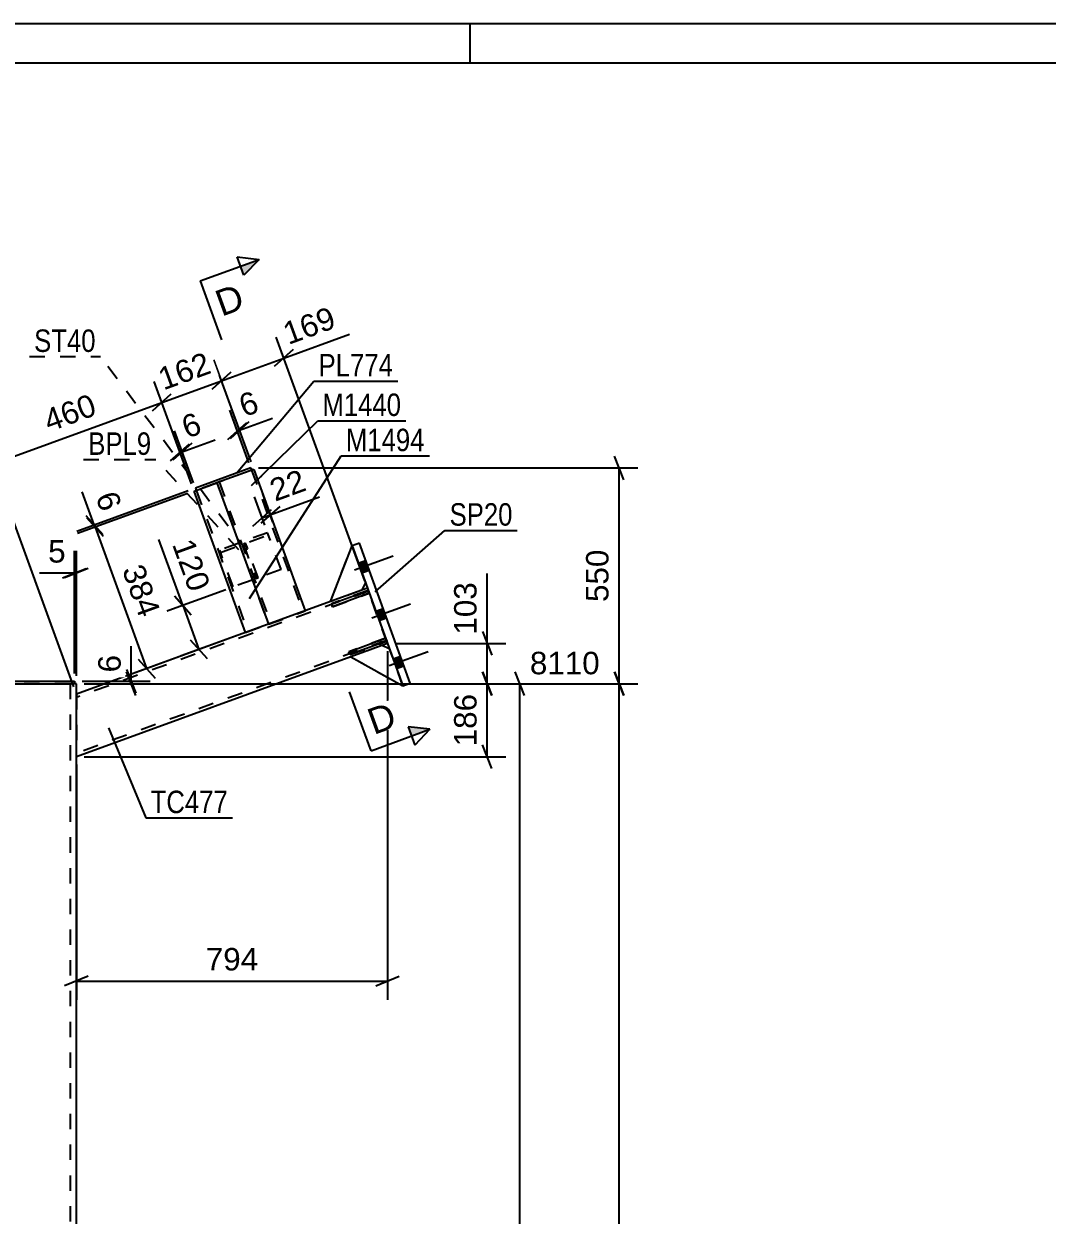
# Model space of a CAD drawing. Header units: millimetres. Extents: x -358 to 483, y -215 to 379.
# Drawn here: x 5.8 to 136.4, y 227 to 379 of the extents above; entities that cross this region are included whole.
import ezdxf

# ---------------------------------------------------------------- set-up
doc = ezdxf.new("R2010")
doc.units = ezdxf.units.MM
doc.linetypes.add('DXK_LINE_DOT2', pattern=[3.9198, 1.9599, -1.9599])
doc.styles.add('Arial', font='ARIAL.TTF', dxfattribs={"height": 0.2})
doc.styles.add('Arial Narrow', font='ARIALN.TTF', dxfattribs={"height": 0.2})

# ---------------------------------------------------------------- blocks, each defined once
blk = doc.blocks.new('Unknown-284934251-1133')
at = {"color": 5, "linetype": 'Continuous'}
for p, q in [((482.75, 378.96), (-358.25, 378.96)), ((62.75, 373.96), (62.75, 378.96)), ((477.75, 373.96), (-353.25, 373.96))]:
    blk.add_line(p, q, dxfattribs=at)
blk = doc.blocks.new('Part-284934251-1429 - 1225')
at = {"color": 2, "linetype": 'Continuous'}
for p, q in [((34.76, 322.31), (27.7, 319.74)), ((34.76, 322.31), (34.86, 322.03)), ((27.7, 319.74), (27.81, 319.46)), ((30.53, 320.45), (30.44, 320.42))]:
    blk.add_line(p, q, dxfattribs=at)
at = {"color": 7, "linetype": 'DXK_LINE_DOT2'}
for p, q in [((34.86, 322.03), (30.53, 320.45)), ((30.44, 320.42), (27.81, 319.46))]:
    blk.add_line(p, q, dxfattribs=at)
blk = doc.blocks.new('Bolt-284934251-1455 - 1225')
at = {"linetype": 'Continuous'}
for points in [[(48.48, 310.17), (48.92, 308.95), (49.86, 309.29), (49.42, 310.51)], [(48.48, 310.17), (48.92, 308.95), (49.86, 309.29), (49.42, 310.51)], [(48.48, 310.17), (48.92, 308.95), (49.86, 309.29), (49.42, 310.51)], [(50.7, 304.06), (51.15, 302.84), (52.09, 303.18), (51.64, 304.4)], [(50.7, 304.06), (51.15, 302.84), (52.09, 303.18), (51.64, 304.4)], [(52.93, 297.95), (53.37, 296.73), (54.31, 297.07), (53.87, 298.3)], [(52.93, 297.95), (53.37, 296.73), (54.31, 297.07), (53.87, 298.3)], [(52.93, 297.95), (53.37, 296.73), (54.31, 297.07), (53.87, 298.3)]]:
    blk.add_hatch(color=1, dxfattribs=at).paths.add_polyline_path(points)
at = {"color": 1, "linetype": 'Continuous'}
for p, q in [((48, 309.3), (52.93, 311.1)), ((48, 309.3), (52.93, 311.1)), ((48, 309.3), (52.93, 311.1)), ((48.48, 310.17), (49.42, 310.51)), ((48.48, 310.17), (49.42, 310.51)), ((48.48, 310.17), (49.42, 310.51)), ((48.92, 308.95), (49.86, 309.29)), ((48.92, 308.95), (49.86, 309.29)), ((48.92, 308.95), (49.86, 309.29)), ((50.22, 303.19), (55.15, 304.99)), ((50.22, 303.19), (55.15, 304.99)), ((50.7, 304.06), (51.64, 304.4)), ((50.7, 304.06), (51.64, 304.4)), ((51.15, 302.84), (52.09, 303.18)), ((51.15, 302.84), (52.09, 303.18)), ((52.44, 297.09), (57.38, 298.88)), ((52.44, 297.09), (57.38, 298.88)), ((52.44, 297.09), (57.38, 298.88)), ((52.93, 297.95), (53.87, 298.3)), ((52.93, 297.95), (53.87, 298.3)), ((52.93, 297.95), (53.87, 298.3)), ((53.37, 296.73), (54.31, 297.07)), ((53.37, 296.73), (54.31, 297.07)), ((53.37, 296.73), (54.31, 297.07))]:
    blk.add_line(p, q, dxfattribs=at)
blk = doc.blocks.new('Part-284934251-1409 - 1225')
at = {"color": 2, "linetype": 'Continuous'}
for p, q in [((27.52, 319.36), (30.44, 320.42)), ((34.09, 301.31), (27.52, 319.36)), ((30.44, 320.42), (37.01, 302.38))]:
    blk.add_line(p, q, dxfattribs=at)
at = {"color": 7, "linetype": 'DXK_LINE_DOT2'}
for p, q in [((27.81, 319.46), (34.38, 301.41)), ((34.09, 301.31), (37.01, 302.37)), ((34.09, 301.31), (34.09, 301.31)), ((34.09, 301.31), (34.09, 301.31)), ((37.01, 302.37), (37.01, 302.38)), ((37.01, 302.37), (37.01, 302.38)), ((37.01, 302.38), (37.01, 302.37))]:
    blk.add_line(p, q, dxfattribs=at)
blk = doc.blocks.new('Part-284934251-1349 - 1225')
at = {"color": 2, "linetype": 'Continuous'}
for p, q in [((-12.25, 294.79), (-12.25, 295.09)), ((-12.25, 295.09), (12.25, 295.09)), ((12.25, 295.09), (12.25, 294.79)), ((-11.7, 294.79), (-12.25, 294.79)), ((12.25, 294.79), (11.7, 294.79))]:
    blk.add_line(p, q, dxfattribs=at)
at = {"color": 7, "linetype": 'DXK_LINE_DOT2'}
blk.add_line((11.7, 294.79), (-11.7, 294.79), dxfattribs=at)
blk = doc.blocks.new('Part-284934251-1299 - 1225')
at = {"color": 7, "linetype": 'DXK_LINE_DOT2'}
for p, q in [((49.78, 306.6), (12.5, 293.03)), ((48.94, 306.72), (44.94, 305.26)), ((52.21, 299.93), (49.64, 306.97)), ((52.07, 300.3), (12.5, 285.9)), ((51.5, 299.67), (47.51, 298.22)), ((12.5, 293.46), (12.5, 285.47))]:
    blk.add_line(p, q, dxfattribs=at)
at = {"color": 2, "linetype": 'Continuous'}
for p, q in [((49.64, 306.97), (48.94, 306.72)), ((44.94, 305.26), (12.5, 293.46)), ((52.21, 299.93), (51.5, 299.67)), ((47.51, 298.22), (12.5, 285.47))]:
    blk.add_line(p, q, dxfattribs=at)
blk = doc.blocks.new('Part-284934251-1319 - 1225')
at = {"color": 2, "linetype": 'Continuous'}
for p, q in [((48.62, 312.72), (47.68, 312.38)), ((47.68, 312.38), (54.17, 294.52)), ((55.11, 294.87), (48.62, 312.72)), ((54.17, 294.52), (55.11, 294.87))]:
    blk.add_line(p, q, dxfattribs=at)
blk = doc.blocks.new('Part-284934251-1389 - 1225')
at = {"color": 2, "linetype": 'Continuous'}
for q in [(30.53, 320.45), (41.71, 304.09)]:
    blk.add_line((35.14, 322.13), q, dxfattribs=at)
at = {"color": 7, "linetype": 'DXK_LINE_DOT2'}
for p, q in [((34.86, 322.03), (41.43, 303.98)), ((30.53, 320.45), (30.44, 320.42)), ((30.44, 320.42), (37.01, 302.37)), ((30.72, 320.52), (30.75, 320.53)), ((30.72, 320.52), (37.29, 302.48)), ((37.01, 302.37), (41.71, 304.08)), ((41.71, 304.08), (41.71, 304.09)), ((41.71, 304.09), (41.71, 304.08))]:
    blk.add_line(p, q, dxfattribs=at)
blk = doc.blocks.new('Part-284934251-1484 - 1225')
at = {"color": 2, "linetype": 'Continuous'}
for p, q in [((44.94, 305.26), (47.68, 312.38)), ((49.39, 307.68), (48.94, 306.72)), ((48.94, 306.72), (44.94, 305.26))]:
    blk.add_line(p, q, dxfattribs=at)
at = {"color": 7, "linetype": 'DXK_LINE_DOT2'}
blk.add_line((47.68, 312.38), (49.39, 307.68), dxfattribs=at)
blk = doc.blocks.new('Part-284934251-1485 - 1225')
at = {"color": 7, "linetype": 'DXK_LINE_DOT2'}
for p, q in [((44.94, 305.26), (47.68, 312.38)), ((47.68, 312.38), (49.39, 307.68)), ((49.39, 307.68), (48.94, 306.72)), ((48.94, 306.72), (44.94, 305.26))]:
    blk.add_line(p, q, dxfattribs=at)
blk = doc.blocks.new('Part-284934251-1486 - 1225')
at = {"color": 2, "linetype": 'Continuous'}
for p, q in [((51.5, 299.67), (47.51, 298.22)), ((52.46, 299.22), (51.5, 299.67)), ((47.51, 298.22), (54.18, 294.52))]:
    blk.add_line(p, q, dxfattribs=at)
at = {"color": 7, "linetype": 'DXK_LINE_DOT2'}
blk.add_line((54.18, 294.52), (52.46, 299.22), dxfattribs=at)
blk = doc.blocks.new('Part-284934251-1487 - 1225')
at = {"color": 7, "linetype": 'DXK_LINE_DOT2'}
for p, q in [((51.5, 299.67), (47.51, 298.22)), ((52.46, 299.22), (51.5, 299.67)), ((47.51, 298.22), (54.18, 294.52)), ((54.18, 294.52), (52.46, 299.22))]:
    blk.add_line(p, q, dxfattribs=at)
blk = doc.blocks.new('Part-284934251-1488 - 1225')
at = {"color": 2, "linetype": 'Continuous'}
for p, q in [((45.05, 304.98), (49.75, 306.69)), ((49.88, 306.32), (45.18, 304.61)), ((49.75, 306.69), (49.88, 306.32)), ((45.18, 304.61), (45.05, 304.98))]:
    blk.add_line(p, q, dxfattribs=at)
at = {"color": 7, "linetype": 'DXK_LINE_DOT2'}
blk.add_line((49.18, 306.06), (49.04, 306.44), dxfattribs=at)
blk = doc.blocks.new('Part-284934251-1489 - 1225')
at = {"color": 2, "linetype": 'Continuous'}
for p, q in [((47.27, 298.87), (51.97, 300.58)), ((52.11, 300.21), (47.41, 298.5)), ((51.97, 300.58), (52.11, 300.21)), ((47.41, 298.5), (47.27, 298.87))]:
    blk.add_line(p, q, dxfattribs=at)
at = {"color": 7, "linetype": 'DXK_LINE_DOT2'}
blk.add_line((51.4, 299.95), (51.26, 300.33), dxfattribs=at)
blk = doc.blocks.new('Part-284934251-1490 - 1225')
at = {"color": 7, "linetype": 'DXK_LINE_DOT2'}
for p, q in [((49.75, 306.69), (45.05, 304.98)), ((45.18, 304.61), (49.88, 306.32)), ((49.04, 306.44), (49.18, 306.06)), ((49.88, 306.32), (49.75, 306.69)), ((45.05, 304.98), (45.18, 304.61))]:
    blk.add_line(p, q, dxfattribs=at)
blk = doc.blocks.new('Part-284934251-1491 - 1225')
at = {"color": 7, "linetype": 'DXK_LINE_DOT2'}
for p, q in [((51.97, 300.58), (47.27, 298.87)), ((47.41, 298.5), (52.11, 300.21)), ((51.26, 300.33), (51.4, 299.95)), ((52.11, 300.21), (51.97, 300.58)), ((47.27, 298.87), (47.41, 298.5))]:
    blk.add_line(p, q, dxfattribs=at)
blk = doc.blocks.new('Part-284934251-1506 - 1225')
at = {"color": 2, "linetype": 'Continuous'}
for p, q in [((-10.9, 294.79), (11.7, 294.79)), ((12.5, 294.79), (12.25, 294.79)), ((12.5, 62), (12.5, 294.79))]:
    blk.add_line(p, q, dxfattribs=at)
at = {"color": 7, "linetype": 'DXK_LINE_DOT2'}
for p, q in [((12.25, 294.79), (10.9, 294.79)), ((11.7, 294.79), (11.7, 62))]:
    blk.add_line(p, q, dxfattribs=at)
blk = doc.blocks.new('Part-284934251-1511 - 1225')
at = {"color": 7, "linetype": 'DXK_LINE_DOT2'}
for p, q in [((34.1, 312.71), (33.82, 312.6)), ((33.82, 312.6), (35.42, 308.19)), ((34.07, 311.9), (34.35, 312)), ((35.71, 308.29), (34.1, 312.71)), ((35.42, 308.19), (35.71, 308.29))]:
    blk.add_line(p, q, dxfattribs=at)
blk = doc.blocks.new('Part-284934251-1526 - 1225')
at = {"color": 7, "linetype": 'DXK_LINE_DOT2'}
for p, q in [((36.91, 314.05), (30.8, 311.82)), ((30.9, 311.54), (37.01, 313.77)), ((38.62, 309.35), (36.91, 314.05)), ((32.51, 307.13), (30.8, 311.82)), ((38.62, 309.35), (32.51, 307.13))]:
    blk.add_line(p, q, dxfattribs=at)
blk = doc.blocks.new('StraightDimension-284934251-1712 - 1225')
at = {"color": 7, "linetype": 'Continuous'}
for p, q in [((12.25, 296.09), (12.25, 311.74)), ((12.5, 295.79), (12.5, 311.74)), ((10.75, 308.29), (13.75, 309.49)), ((14, 309.49), (11, 308.29)), ((12.25, 308.89), (12.5, 308.89))]:
    blk.add_line(p, q, dxfattribs=at)
at = {"color": 0}
blk.add_wipeout([(11.73, 309.64), (11.73, 313.84), (8.3, 313.84), (8.3, 309.64)], dxfattribs=at)
at = {"color": 7, "linetype": 'Continuous'}
blk.add_line((12.25, 308.89), (7.78, 308.89), dxfattribs=at)
blk.add_line((12.25, 308.89), (7.78, 308.89), dxfattribs=at)
at = {"color": 3, "style": 'Arial'}
blk.add_text('5', height=2.87, dxfattribs=at).set_placement((8.9, 310.24))
blk = doc.blocks.new('StraightDimension-284934251-1639 - 1225')
at = {"color": 7, "linetype": 'Continuous'}
for p, q in [((31.57, 306.78), (23.83, 303.97)), ((25.01, 305.99), (27.16, 303.58)), ((26.09, 304.79), (28.14, 299.15)), ((33.15, 300.97), (25.88, 298.33)), ((29.22, 297.94), (27.06, 300.35))]:
    blk.add_line(p, q, dxfattribs=at)
at = {"color": 0}
blk.add_wipeout([(26.61, 305.54), (30.56, 306.97), (27.87, 314.37), (23.92, 312.93)], dxfattribs=at)
at = {"color": 7, "linetype": 'Continuous'}
blk.add_line((26.09, 304.79), (23.03, 313.17), dxfattribs=at)
blk.add_line((26.09, 304.79), (23.03, 313.17), dxfattribs=at)
at = {"color": 3, "style": 'Arial'}
blk.add_text('120', height=2.865, rotation=-69.9983, dxfattribs=at).set_placement((24.69, 312.58))
blk = doc.blocks.new('StraightDimension-284934251-1590 - 1225')
at = {"color": 7, "linetype": 'Continuous'}
for p, q in [((18.91, 296.59), (20.11, 293.59)), ((13.25, 295.09), (21.91, 295.09)), ((20.11, 293.29), (18.91, 296.29)), ((19.51, 294.79), (19.51, 295.09)), ((13.5, 294.79), (21.91, 294.79))]:
    blk.add_line(p, q, dxfattribs=at)
at = {"color": 0}
blk.add_wipeout([(18.76, 299.04), (14.56, 299.04), (14.56, 295.62), (18.76, 295.62)], dxfattribs=at)
at = {"color": 7, "linetype": 'Continuous'}
blk.add_line((19.51, 295.09), (19.51, 299.57), dxfattribs=at)
blk.add_line((19.51, 295.09), (19.51, 299.57), dxfattribs=at)
at = {"color": 3, "style": 'Arial'}
blk.add_text('6', height=2.87, rotation=90.0002, dxfattribs=at).set_placement((18.16, 296.22))
blk = doc.blocks.new('StraightDimension-284934251-1631 - 1225')
at = {"color": 7, "linetype": 'Continuous'}
for p, q in [((36.56, 314.99), (35.24, 318.63)), ((37.59, 315.4), (36.28, 319.01)), ((35.01, 314.88), (37.42, 317.03)), ((38.45, 317.41), (36.05, 315.26)), ((36.21, 315.96), (37.25, 316.33))]:
    blk.add_line(p, q, dxfattribs=at)
at = {"color": 0}
blk.add_wipeout([(42.79, 319.15), (41.36, 323.1), (36.05, 321.17), (37.49, 317.22)], dxfattribs=at)
at = {"color": 7, "linetype": 'Continuous'}
blk.add_line((37.25, 316.33), (43.54, 318.63), dxfattribs=at)
blk.add_line((37.25, 316.33), (43.54, 318.63), dxfattribs=at)
at = {"color": 3, "style": 'Arial'}
blk.add_text('22', height=2.865, rotation=20.002, dxfattribs=at).set_placement((37.85, 317.99))
blk = doc.blocks.new('StraightDimension-284934251-1677 - 1225')
at = {"color": 7, "linetype": 'Continuous'}
for p, q in [((26.58, 319.02), (12.64, 313.94)), ((15.97, 313.56), (13.82, 315.96)), ((14.89, 314.76), (21.46, 296.71)), ((33.15, 300.97), (19.21, 295.89)), ((20.38, 297.92), (22.54, 295.51))]:
    blk.add_line(p, q, dxfattribs=at)
at = {"color": 0}
blk.add_wipeout([(20.23, 302.29), (24.17, 303.73), (21.48, 311.13), (17.54, 309.69)], dxfattribs=at)
at = {"color": 3, "style": 'Arial'}
blk.add_text('384', height=2.865, rotation=-69.9983, dxfattribs=at).set_placement((18.3, 309.33))
blk = doc.blocks.new('StraightDimension-284934251-1687 - 1225')
at = {"color": 7, "linetype": 'Continuous'}
for p, q in [((26.76, 319.4), (12.54, 314.22)), ((26.58, 319.02), (12.64, 313.94)), ((13.71, 316.25), (15.87, 313.84)), ((15.97, 313.56), (13.82, 315.96)), ((14.79, 315.04), (14.89, 314.76))]:
    blk.add_line(p, q, dxfattribs=at)
at = {"color": 0}
blk.add_wipeout([(15.32, 315.79), (19.26, 317.23), (18.09, 320.45), (14.14, 319.01)], dxfattribs=at)
at = {"color": 7, "linetype": 'Continuous'}
blk.add_line((14.79, 315.04), (13.26, 319.25), dxfattribs=at)
blk.add_line((14.79, 315.04), (13.26, 319.25), dxfattribs=at)
at = {"color": 3, "style": 'Arial'}
blk.add_text('6', height=2.87, rotation=-69.9983, dxfattribs=at).set_placement((14.91, 318.65))
blk = doc.blocks.new('StraightDimension-284934251-1699 - 1225')
at = {"color": 7, "linetype": 'Continuous'}
for p, q in [((27.18, 320.3), (24.76, 326.95)), ((27.46, 320.4), (25.04, 327.05)), ((24.53, 323.2), (26.94, 325.35)), ((27.22, 325.45), (24.81, 323.3)), ((25.74, 324.27), (26.02, 324.38))]:
    blk.add_line(p, q, dxfattribs=at)
at = {"color": 0}
blk.add_wipeout([(29.47, 326.43), (28.03, 330.38), (24.82, 329.21), (26.25, 325.26)], dxfattribs=at)
at = {"color": 7, "linetype": 'Continuous'}
blk.add_line((26.02, 324.38), (30.22, 325.91), dxfattribs=at)
blk.add_line((26.02, 324.38), (30.22, 325.91), dxfattribs=at)
at = {"color": 3, "style": 'Arial'}
blk.add_text('6', height=2.87, rotation=20.002, dxfattribs=at).set_placement((26.61, 326.03))
blk = doc.blocks.new('StraightDimension-284934251-1719 - 1225')
at = {"color": 7, "linetype": 'Continuous'}
for p, q in [((69.68, 293.29), (68.48, 296.29)), ((13.5, 294.79), (79.27, 294.79)), ((69.08, 124.33), (69.08, 294.79))]:
    blk.add_line(p, q, dxfattribs=at)
at = {"color": 0, "linetype": 'Continuous'}
blk.add_wipeout([(79.87, 295.39), (79.87, 299.59), (69.78, 299.59), (69.78, 295.39)], dxfattribs=at)
at = {"color": 3, "linetype": 'Continuous', "style": 'Arial'}
blk.add_text('8110', height=2.865, dxfattribs=at).set_placement((70.38, 295.99))
blk = doc.blocks.new('StraightDimension-284934251-16102 - 1225')
at = {"color": 7, "linetype": 'Continuous'}
for p, q in [((82.36, 320.81), (81.16, 323.81)), ((35.76, 322.31), (84.16, 322.31)), ((81.76, 294.79), (81.76, 322.31)), ((81.16, 296.29), (82.36, 293.29)), ((13.5, 294.79), (84.16, 294.79))]:
    blk.add_line(p, q, dxfattribs=at)
at = {"color": 0}
blk.add_wipeout([(81.01, 312.49), (76.81, 312.49), (76.81, 304.61), (81.01, 304.61)], dxfattribs=at)
at = {"color": 3, "style": 'Arial'}
blk.add_text('550', height=2.865, rotation=90.0002, dxfattribs=at).set_placement((80.41, 305.21))
blk = doc.blocks.new('StraightDimension-284934251-1753 - 1225')
at = {"color": 7, "linetype": 'Continuous'}
for p, q in [((64.32, 301.43), (65.52, 298.43)), ((53.21, 299.93), (67.32, 299.93)), ((64.92, 294.79), (64.92, 299.93)), ((65.52, 293.29), (64.32, 296.29)), ((13.5, 294.79), (67.32, 294.79))]:
    blk.add_line(p, q, dxfattribs=at)
at = {"color": 0}
blk.add_wipeout([(64.17, 308.32), (59.97, 308.32), (59.97, 300.45), (64.17, 300.45)], dxfattribs=at)
at = {"color": 7, "linetype": 'Continuous'}
blk.add_line((64.92, 299.93), (64.92, 308.85), dxfattribs=at)
blk.add_line((64.92, 299.93), (64.92, 308.85), dxfattribs=at)
at = {"color": 3, "style": 'Arial'}
blk.add_text('103', height=2.865, rotation=90.0002, dxfattribs=at).set_placement((63.57, 301.05))
blk = doc.blocks.new('StraightDimension-284934251-1760 - 1225')
at = {"color": 7, "linetype": 'Continuous'}
for p, q in [((64.32, 296.29), (65.52, 293.29)), ((13.5, 294.79), (67.32, 294.79)), ((64.92, 285.47), (64.92, 294.79)), ((65.52, 283.97), (64.32, 286.97)), ((13.5, 285.47), (67.32, 285.47))]:
    blk.add_line(p, q, dxfattribs=at)
at = {"color": 0}
blk.add_wipeout([(64.17, 294.07), (59.97, 294.07), (59.97, 286.2), (64.17, 286.2)], dxfattribs=at)
at = {"color": 3, "style": 'Arial'}
blk.add_text('186', height=2.865, rotation=90.0002, dxfattribs=at).set_placement((63.57, 286.8))
blk = doc.blocks.new('StraightDimension-284934251-1770 - 1225')
at = {"color": 7, "linetype": 'Continuous'}
for p, q in [((34.8, 323.07), (32.35, 329.8)), ((34.52, 322.97), (32.07, 329.69)), ((31.84, 325.94), (34.25, 328.09)), ((34.53, 328.2), (32.12, 326.04)), ((33.04, 327.02), (33.33, 327.12))]:
    blk.add_line(p, q, dxfattribs=at)
at = {"color": 0}
blk.add_wipeout([(36.78, 329.17), (35.34, 333.12), (32.13, 331.95), (33.56, 328)], dxfattribs=at)
at = {"color": 7, "linetype": 'Continuous'}
blk.add_line((33.33, 327.12), (37.53, 328.65), dxfattribs=at)
blk.add_line((33.33, 327.12), (37.53, 328.65), dxfattribs=at)
at = {"color": 3, "style": 'Arial'}
blk.add_text('6', height=2.87, rotation=20.002, dxfattribs=at).set_placement((33.92, 328.77))
blk = doc.blocks.new('StraightDimension-284934251-1840 - 1225')
at = {"color": 7, "linetype": 'Continuous'}
for p, q in [((27.18, 320.3), (22.43, 333.35)), ((22.2, 329.6), (24.61, 331.75)), ((1.81, 322.81), (23.41, 330.67)), ((12.16, 294.39), (0.84, 325.49)), ((3.02, 323.89), (0.61, 321.74))]:
    blk.add_line(p, q, dxfattribs=at)
at = {"color": 0}
blk.add_wipeout([(16.05, 328.79), (14.62, 332.74), (7.22, 330.05), (8.66, 326.1)], dxfattribs=at)
at = {"color": 3, "style": 'Arial'}
blk.add_text('460', height=2.865, rotation=20.002, dxfattribs=at).set_placement((9.01, 326.87))
blk = doc.blocks.new('StraightDimension-284934251-1858 - 1225')
at = {"color": 7, "linetype": 'Continuous'}
for p, q in [((49.3, 307.91), (37.98, 339.01)), ((40.16, 337.41), (37.75, 335.26)), ((34.8, 323.07), (30.05, 336.12)), ((31.02, 333.44), (38.96, 336.33)), ((29.82, 332.37), (32.23, 334.52))]:
    blk.add_line(p, q, dxfattribs=at)
at = {"color": 0}
blk.add_wipeout([(46.59, 339.91), (45.15, 343.86), (37.76, 341.16), (39.19, 337.22)], dxfattribs=at)
at = {"color": 7, "linetype": 'Continuous'}
blk.add_line((38.96, 336.33), (47.34, 339.38), dxfattribs=at)
blk.add_line((38.96, 336.33), (47.34, 339.38), dxfattribs=at)
at = {"color": 3, "style": 'Arial'}
blk.add_text('169', height=2.865, rotation=20.002, dxfattribs=at).set_placement((39.55, 337.99))
blk = doc.blocks.new('StraightDimension-284934251-1864 - 1225')
at = {"color": 7, "linetype": 'Continuous'}
for p, q in [((34.8, 323.07), (30.05, 336.12)), ((32.23, 334.52), (29.82, 332.37)), ((27.18, 320.3), (22.43, 333.35)), ((23.41, 330.67), (31.02, 333.44)), ((22.2, 329.6), (24.61, 331.75))]:
    blk.add_line(p, q, dxfattribs=at)
at = {"color": 0}
blk.add_wipeout([(30.66, 334.11), (29.22, 338.06), (21.82, 335.36), (23.26, 331.42)], dxfattribs=at)
at = {"color": 3, "style": 'Arial'}
blk.add_text('162', height=2.865, rotation=20.002, dxfattribs=at).set_placement((23.62, 332.19))
blk = doc.blocks.new('StraightDimension-284934251-16103 - 1225')
at = {"color": 7, "linetype": 'Continuous'}
for p, q in [((82.36, 293.29), (81.16, 296.29)), ((13.5, 294.79), (84.16, 294.79)), ((81.76, 0), (81.76, 294.79))]:
    blk.add_line(p, q, dxfattribs=at)
blk = doc.blocks.new('StraightDimension-284934251-16321 - 1225')
at = {"color": 7, "linetype": 'Continuous'}
for p, q in [((52.21, 298.93), (52.21, 254.46)), ((12.5, 284.47), (12.5, 254.46)), ((14, 257.46), (11, 256.26)), ((12.5, 256.86), (52.21, 256.86)), ((50.71, 256.26), (53.71, 257.46))]:
    blk.add_line(p, q, dxfattribs=at)
at = {"color": 0}
blk.add_wipeout([(36.29, 257.61), (36.29, 261.81), (28.42, 261.81), (28.42, 257.61)], dxfattribs=at)
at = {"color": 3, "style": 'Arial'}
blk.add_text('794', height=2.865, dxfattribs=at).set_placement((29.02, 258.21))
blk = doc.blocks.new('Mark-284934251-1295 - 1225')
at = {"color": 0}
blk.add_wipeout([(31.84, 278.28), (31.84, 281.28), (21.98, 281.28), (21.98, 278.28)], dxfattribs=at)
blk.add_wipeout([(31.84, 278.28), (31.84, 281.28), (21.98, 281.28), (21.98, 278.28)], dxfattribs=at)
at = {"color": 30, "linetype": 'Continuous'}
for p, q in [((16.62, 289.15), (21.38, 277.68)), ((21.38, 277.68), (32.44, 277.68))]:
    blk.add_line(p, q, dxfattribs=at)
at = {"color": 3, "style": 'Arial Narrow'}
blk.add_text('TC477', height=2.863, dxfattribs=at).set_placement((21.98, 278.28))
blk = doc.blocks.new('Mark-284934251-1315 - 1225')
at = {"color": 0}
blk.add_wipeout([(68.17, 314.95), (68.17, 317.95), (60.13, 317.95), (60.13, 314.95)], dxfattribs=at)
blk.add_wipeout([(68.17, 314.95), (68.17, 317.95), (60.13, 317.95), (60.13, 314.95)], dxfattribs=at)
at = {"color": 30, "linetype": 'Continuous'}
for p, q in [((50.64, 306.5), (59.53, 314.35)), ((59.53, 314.35), (68.77, 314.35))]:
    blk.add_line(p, q, dxfattribs=at)
at = {"color": 3, "style": 'Arial Narrow'}
blk.add_text('SP20', height=2.863, dxfattribs=at).set_placement((60.13, 314.95))
blk = doc.blocks.new('Mark-284934251-1385 - 1225')
at = {"color": 0}
blk.add_wipeout([(53.95, 328.94), (53.95, 331.94), (43.9, 331.94), (43.9, 328.94)], dxfattribs=at)
blk.add_wipeout([(53.95, 328.94), (53.95, 331.94), (43.9, 331.94), (43.9, 328.94)], dxfattribs=at)
at = {"color": 30, "linetype": 'Continuous'}
for p, q in [((34.86, 320.08), (43.3, 328.34)), ((43.3, 328.34), (54.55, 328.34))]:
    blk.add_line(p, q, dxfattribs=at)
at = {"color": 3, "style": 'Arial Narrow'}
blk.add_text('M1440', height=2.863, dxfattribs=at).set_placement((43.9, 328.94))
blk = doc.blocks.new('Mark-284934251-1405 - 1225')
at = {"color": 0}
blk.add_wipeout([(56.95, 324.45), (56.95, 327.45), (46.9, 327.45), (46.9, 324.45)], dxfattribs=at)
blk.add_wipeout([(56.95, 324.45), (56.95, 327.45), (46.9, 327.45), (46.9, 324.45)], dxfattribs=at)
at = {"color": 30, "linetype": 'Continuous'}
for p, q in [((34.6, 305.64), (46.3, 323.85)), ((46.3, 323.85), (57.55, 323.85))]:
    blk.add_line(p, q, dxfattribs=at)
at = {"color": 3, "style": 'Arial Narrow'}
blk.add_text('M1494', height=2.863, dxfattribs=at).set_placement((46.9, 324.45))
blk = doc.blocks.new('Mark-284934251-1425 - 1225')
at = {"color": 0}
blk.add_wipeout([(52.92, 333.98), (52.92, 336.98), (43.41, 336.98), (43.41, 333.98)], dxfattribs=at)
blk.add_wipeout([(52.92, 333.98), (52.92, 336.98), (43.41, 336.98), (43.41, 333.98)], dxfattribs=at)
at = {"color": 30, "linetype": 'Continuous'}
for p, q in [((32.93, 321.64), (42.81, 333.38)), ((42.81, 333.38), (53.52, 333.38))]:
    blk.add_line(p, q, dxfattribs=at)
at = {"color": 3, "style": 'Arial Narrow'}
blk.add_text('PL774', height=2.863, dxfattribs=at).set_placement((43.41, 333.98))
blk = doc.blocks.new('Mark-284934251-1522 - 1225')
at = {"color": 0}
blk.add_wipeout([(22.06, 323.98), (22.06, 326.98), (14.02, 326.98), (14.02, 323.98)], dxfattribs=at)
blk.add_wipeout([(22.06, 323.98), (22.06, 326.98), (14.02, 326.98), (14.02, 323.98)], dxfattribs=at)
at = {"color": 30, "linetype": 'DXK_LINE_DOT2'}
for p in [(13.42, 323.38), (33.25, 311.87)]:
    blk.add_line(p, (22.66, 323.38), dxfattribs=at)
at = {"color": 3, "style": 'Arial Narrow'}
blk.add_text('BPL9', height=2.863, dxfattribs=at).set_placement((14.02, 323.98))
blk = doc.blocks.new('SectionMark-284934251-2043 - 1225')
at = {"linetype": 'Continuous'}
for points in [[(33.89, 346.89), (33.46, 348.07), (35.81, 348.92)], [(55.28, 288.13), (54.85, 289.3), (57.63, 288.98)]]:
    blk.add_hatch(color=6, dxfattribs=at).paths.add_polyline_path(points)
at = {"color": 6, "linetype": 'Continuous'}
for p, q in [((33.89, 346.89), (33.03, 349.24)), ((33.03, 349.24), (35.81, 348.92)), ((35.81, 348.92), (33.89, 346.89)), ((57.63, 288.98), (54.85, 289.3)), ((54.85, 289.3), (55.71, 286.95)), ((57.63, 288.98), (55.71, 286.95))]:
    blk.add_line(p, q, dxfattribs=at)
at = {"color": 0, "linetype": 'Continuous'}
for points in [[(34.2, 342.75), (33, 346.04), (29.83, 344.88), (31.03, 341.59)], [(53.62, 289.38), (52.42, 292.67), (49.25, 291.52), (50.45, 288.23)]]:
    blk.add_wipeout(points, dxfattribs=at)
at = {"color": 6, "linetype": 'Continuous'}
for p, q in [((28.29, 346.19), (35.81, 348.92)), ((28.29, 346.19), (31.03, 338.67)), ((50.11, 286.24), (47.37, 293.76)), ((50.11, 286.24), (57.63, 288.98))]:
    blk.add_line(p, q, dxfattribs=at)
at = {"color": 3, "linetype": 'Continuous', "style": 'Arial'}
for p in [(31.03, 341.59), (50.45, 288.23)]:
    blk.add_text('D', height=3.34, rotation=20.002, dxfattribs=at).set_placement(p)
blk = doc.blocks.new('Mark-284934251-5330 - 1225')
at = {"color": 0}
blk.add_wipeout([(14.97, 337.11), (14.97, 340.11), (7.11, 340.11), (7.11, 337.11)], dxfattribs=at)
blk.add_wipeout([(14.97, 337.11), (14.97, 340.11), (7.11, 340.11), (7.11, 337.11)], dxfattribs=at)
at = {"color": 30, "linetype": 'DXK_LINE_DOT2'}
for p in [(6.51, 336.51), (34.22, 311.76)]:
    blk.add_line(p, (15.57, 336.51), dxfattribs=at)
at = {"color": 3, "style": 'Arial Narrow'}
blk.add_text('ST40', height=2.863, dxfattribs=at).set_placement((7.11, 337.11))

msp = doc.modelspace()

# ---------------------------------------------------------------- block references
for name in ['Unknown-284934251-1133', 'Part-284934251-1429 - 1225', 'Part-284934251-1389 - 1225', 'Part-284934251-1409 - 1225', 'Part-284934251-1526 - 1225', 'Part-284934251-1511 - 1225', 'Part-284934251-1484 - 1225', 'Part-284934251-1485 - 1225', 'Part-284934251-1319 - 1225', 'Bolt-284934251-1455 - 1225', 'Part-284934251-1299 - 1225', 'Part-284934251-1488 - 1225', 'Part-284934251-1490 - 1225', 'Part-284934251-1489 - 1225', 'Part-284934251-1491 - 1225', 'Part-284934251-1486 - 1225', 'Part-284934251-1487 - 1225', 'Part-284934251-1349 - 1225', 'Part-284934251-1506 - 1225']:
    msp.add_blockref(name, (0, 0))

# ---------------------------------------------------------------- next in the draw order: block references
for name in ['StraightDimension-284934251-1631 - 1225', 'StraightDimension-284934251-1712 - 1225', 'StraightDimension-284934251-1639 - 1225']:
    msp.add_blockref(name, (0, 0))

# ---------------------------------------------------------------- next in the draw order: block references
msp.add_blockref('StraightDimension-284934251-1590 - 1225', (0, 0))

# ---------------------------------------------------------------- next in the draw order: block references
msp.add_blockref('StraightDimension-284934251-1677 - 1225', (0, 0))

# ---------------------------------------------------------------- next in the draw order: block references
for name in ['StraightDimension-284934251-1687 - 1225', 'StraightDimension-284934251-1719 - 1225']:
    msp.add_blockref(name, (0, 0))

# ---------------------------------------------------------------- next in the draw order: block references
msp.add_blockref('StraightDimension-284934251-1699 - 1225', (0, 0))

# ---------------------------------------------------------------- next in the draw order: block references
msp.add_blockref('StraightDimension-284934251-16102 - 1225', (0, 0))

# ---------------------------------------------------------------- next in the draw order: block references
for name in ['StraightDimension-284934251-1770 - 1225', 'StraightDimension-284934251-1753 - 1225']:
    msp.add_blockref(name, (0, 0))

# ---------------------------------------------------------------- next in the draw order: block references
for name in ['StraightDimension-284934251-1858 - 1225', 'Mark-284934251-1315 - 1225', 'StraightDimension-284934251-1760 - 1225']:
    msp.add_blockref(name, (0, 0))

# ---------------------------------------------------------------- next in the draw order: block references
msp.add_blockref('StraightDimension-284934251-1840 - 1225', (0, 0))

# ---------------------------------------------------------------- next in the draw order: block references
for name in ['StraightDimension-284934251-1864 - 1225', 'StraightDimension-284934251-16103 - 1225']:
    msp.add_blockref(name, (0, 0))

# ---------------------------------------------------------------- next in the draw order: block references
for name in ['Mark-284934251-1385 - 1225', 'StraightDimension-284934251-16321 - 1225']:
    msp.add_blockref(name, (0, 0))

# ---------------------------------------------------------------- next in the draw order: block references
for name in ['Mark-284934251-1405 - 1225', 'Mark-284934251-1295 - 1225']:
    msp.add_blockref(name, (0, 0))

# ---------------------------------------------------------------- next in the draw order: block references
msp.add_blockref('Mark-284934251-1425 - 1225', (0, 0))

# ---------------------------------------------------------------- next in the draw order: block references
msp.add_blockref('Mark-284934251-1522 - 1225', (0, 0))

# ---------------------------------------------------------------- next in the draw order: block references
msp.add_blockref('SectionMark-284934251-2043 - 1225', (0, 0))

# ---------------------------------------------------------------- next in the draw order: block references
msp.add_blockref('Mark-284934251-5330 - 1225', (0, 0))

doc.saveas('drawing.dxf')
